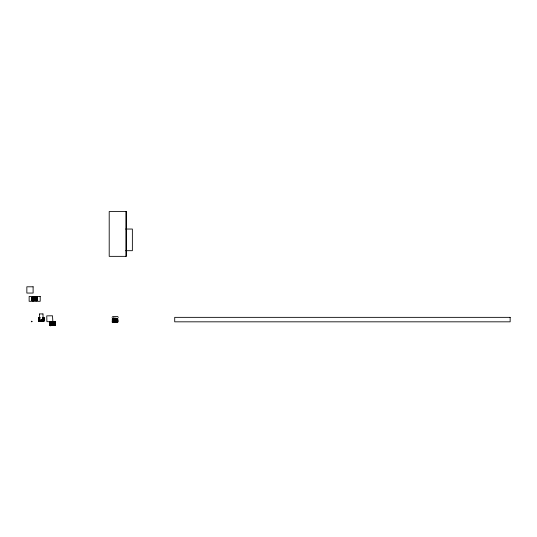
<?xml version="1.0" encoding="UTF-8"?>
<svg xmlns="http://www.w3.org/2000/svg" width="537" height="537" viewBox="0 0 537 537"><rect width="100%" height="100%" fill="white"/><g stroke="black" fill="none" stroke-linecap="round" stroke-linejoin="round"><path stroke-width="0.81" d="M31.421 321.334L31.428 321.69L31.844 321.334M33.616 300.666L32.535 300.66L32.972 300.666L33.388 298.908L33.026 297.095L33.945 297.243L33.616 300.666L33.63 297.451L32.381 297.095L37.187 297.149L37.355 300.331L37.16 297.136L37.248 300.552L31.992 300.317L32.153 300.613L37.301 300.324M35.523 300.673L35.523 297.095M36.751 297.451C37.201 297.377 37.577 296.974 36.207 297.451C37.342 304.143 33.959 299.196 36.221 297.095C41.349 297.592 29.253 297.693 32.589 297.102C32.918 305.526 33.536 298.317 33.026 297.095C33.697 297.451 33.435 301.666 32.65 300.317M50.512 322.227C52.344 321.925 49.813 328.543 51.069 323.777C50.236 330.96 50.559 317.421 51.243 323.455C50.008 328.201 53.022 323.838 51.619 321.885C48.169 322.388 51.733 320.898 51.257 323.63M51.559 325.442L51.559 321.864M51.713 321.871L51.713 325.442M55.177 322.059L54.539 321.871L54.257 325.422L54.21 322.113L55.116 321.972L55.116 325.328L49.854 325.086L49.86 322.166L50.364 321.864M113.569 321.703C112.226 323.717 114.072 316.702 112.622 318.844C111.85 317.461 118.2 318.287 117.69 318.81C119.764 326.617 113.522 317.615 117.663 318.73C117.281 317.629 117.489 322.804 117.67 321.811C100.432 321.945 129.289 321.992 112.367 321.844C113.448 324.093 113.153 313.427 114.287 320.247C116.328 322.469 112.166 322.039 113.347 322.052C114.274 321.482 113.401 319.287 113.381 318.481C112.871 318.105 114.025 319.535 113.777 320.347C113.374 322.401 113.112 322.764 113.609 320.502M113.777 318.481L113.837 322.059L114.072 320.2L113.609 318.589L113.569 320.018L113.622 318.783M114.153 318.481L114.133 321.992M117.684 318.844C116.777 317.031 119.295 323.308 115.898 322.019C114.24 318.36 116.556 318.011 117.663 318.73C115.341 318.951 110.031 318.877 113.461 318.488C113.71 318.414 113.099 322.777 113.354 322.059C114.341 321.488 112.595 317.602 113.555 318.844C113.099 328.765 112.226 313.447 113.549 320.039M117.61 318.622L116.113 318.481L115.724 320.3L115.173 319.575L114.354 319.965L114.321 318.501L115.724 318.481L115.73 320.227L116.059 318.488M115.898 318.522L115.656 319.965L114.596 319.683A0.712 0.712 0 0 1 115.71 320.274L116.663 320.32L116.603 321.757L117.059 322.059L116.65 321.703L116.663 318.783L117.053 318.481L117.059 322.059L117.637 321.717M112.931 321.958C111.797 323.2 112.844 318.334 112.77 318.723C114.475 318.139 112.81 324.845 113.549 320.502M33.844 300.666L33.965 297.451L33.925 299.008L33.026 299.062L33.026 297.344L32.965 300.653L32.898 297.095L32.435 297.283L32.119 300.566L32.844 300.317L32.636 297.095L33.052 298.76L33.952 298.861L33.844 297.095M35.247 297.095L35.388 298.881L36.261 298.632L36.234 297.344L36.207 300.317L36.697 300.465M51.102 323.402C50.948 321.415 50.619 320.717 51.089 325.086C50.371 326.429 51.143 323.516 51.102 323.824C51.223 324.147 51.223 325.677 50.733 325.375C50.243 323.65 52.72 322.677 51.733 325.14M53.391 321.864L52.988 323.099L53.391 325.442M54.787 325.442L54.861 321.864L54.714 325.442L55.217 325.12L54.593 325.429L55.076 325.375L49.968 325.335L50.364 325.261L50.048 321.905L49.854 322.227L55.076 321.938L55.029 325.086L54.646 325.442L54.183 325.341L54.103 323.73L54.593 321.864L53.828 322.012L53.747 323.402C52.962 324.113 53.143 321.509 53.962 321.885M115.898 322.019L115.71 318.844C115.589 320.112 116.12 322.918 114.368 321.958C113.381 315.89 112.166 327.281 114.2 318.783M115.327 318.488L115.415 319.683L115.583 318.488M117.684 318.797C117.012 327.503 115.69 316.327 117.637 318.803M31.562 321.368L31.79 321.656M33.059 298.807L33.026 300.425L33.026 297.344L33.046 298.72L33.945 298.807L33.871 300.371M35.838 297.095C35.288 302.338 33.556 301.371 33.965 297.451L33.952 298.881L33.059 298.961M50.914 321.871L50.881 323.563L50.559 321.864L50.874 323.657L50.552 321.864L50.975 323.63L50.693 321.885L51.042 323.402L51.122 322.066L51.384 323.63M53.989 325.442L53.472 325.294L53.257 323.683L54.19 323.798L54.183 325.2L54.761 325.154M54.714 325.442L55.217 325.133L54.304 325.375L54.15 323.905L53.693 323.63L54.163 321.871L54.197 323.657L53.264 323.683L53.116 325.442M114.562 322.046L114.354 320.576L114.441 322.046M116.898 318.844L116.744 318.488L116.657 320.133L116.536 318.589L117.059 318.501L116.408 318.844L116.287 320.247L116.643 321.992L117.079 321.905M33.771 300.371C34.368 298.854 33.656 298.042 33.126 299.082C32.455 304.13 33.885 296.129 32.717 297.451M33.24 298.632L33.16 297.243L32.133 297.162L37.033 297.095L36.999 300.653L32.045 300.505L32.012 297.37L37.053 297.095L37.248 297.451L36.066 297.344L36.053 300.633L35.375 300.317L35.778 297.136M36.227 297.397C37.409 303.157 35.509 300.062 35.61 297.451L35.509 298.908L35.482 297.344M50.498 321.972C50.163 328.396 51.351 323.791 51.733 322.166M51.639 325.14C52.149 321.703 50.961 326.523 52.995 325.442M51.814 323.61L51.821 321.864L51.821 323.657L51.834 322.227L51.975 323.214M53.807 321.871C53.109 323.16 51.988 322.945 53.116 321.864M53.593 325.442L52.995 321.871M53.344 325.14L53.593 321.871M54.693 321.864L54.19 322.012L54.103 323.63M113.341 318.676L113.287 322.046L113.361 320.448L114.28 320.347L114.3 318.844L114.3 321.703L114.3 318.844L114.267 320.18M114.106 321.757L114.294 320.354L114.2 321.757M115.583 322.059L115.811 318.73M32.898 297.451C31.851 304.58 34.583 297.928 32.629 297.162M116.959 321.703C116.549 323.556 116.348 316.756 116.603 320.039C116.341 317.931 117.241 318.213 116.442 320.347C117.093 322.898 116.623 322.314 116.247 320.146C117.502 315.226 116.375 322.515 117.126 321.891M33.388 298.908C33.166 294.222 32.193 300.076 33.878 298.908M33.375 297.136L33.469 300.633L33.945 298.928L34.073 300.371M35.845 300.606L35.939 297.095M36.711 300.673C37.993 297.223 35.415 295.39 36.066 299.116C36.798 302.465 35.838 299.646 36.147 297.29C38.637 295.974 35.818 304.345 36.06 298.72C36.57 299.19 34.334 298.753 35.778 300.633M39.282 320.864L39.067 321.153L39.282 320.811M39.416 320.811L38.624 320.858L39.892 320.972L39.503 321.099L39.866 320.864L39.852 317.837L38.912 317.595L40.04 317.595L38.691 317.77L38.724 320.858L39.275 321.019L38.792 321.113L43.665 321.166L43.987 320.811L38.624 320.811L38.792 321.113L38.771 317.656L38.979 321.166L43.846 321.099L43.92 317.736L43.974 320.904L43.275 320.972L43.987 320.858L43.484 321.166M43.135 320.811C43.094 312.749 44.296 322.831 42.416 321.166M50.7 325.2C50.35 325.127 49.632 325.771 50.713 325.086C50.733 315.434 50.572 330.738 51.102 323.73M50.518 325.167C51.398 326.671 50.397 320.898 51.834 325.086L51.834 323.784M51.035 321.885L51.545 322.166L51.27 325.442M53.465 323.63L53.74 321.905M53.881 323.73C54.526 324.576 53.492 325.509 54.559 325.086M54.492 325.086L54.519 325.442L54.519 321.864L54.015 323.63L54.586 321.864L54.593 325.442L53.807 325.247L53.7 323.73M117.241 321.992C118.959 321.656 110.642 322.106 112.824 321.978M115.596 320.67L115.71 321.757M117.019 322.059L116.462 321.811L116.462 318.844L117.019 318.481L116.663 321.757L116.643 318.783L116.341 320.247L116.482 321.864L117.012 322.059L116.046 321.703L116.24 318.501M117.026 318.844L117.133 321.965M32.448 297.451C32.025 296.082 31.918 301.901 32.636 300.525M35.361 298.693L35.274 297.344M50.176 325.442L50.048 321.905L55.11 321.978L46.894 321.643L46.766 315.87L52.505 315.79L52.807 320.931M50.411 321.965L50.518 325.442L51.069 325.2L50.72 325.442L50.941 322.166L50.894 323.482L51.8 323.63L51.639 322.166L51.774 323.63M53.23 323.469L53.244 322.227L53.707 325.442M54.485 322.18C54.452 320.891 53.633 323.549 53.807 323.489C55.143 319.824 53.277 323.22 54.432 325.409C53.76 321.032 55.043 329.027 53.989 323.885M112.629 318.817L112.716 318.481L112.32 318.844L112.676 322.059L112.582 318.777M115.697 320.079L115.71 318.844C115.569 322.851 117.321 316.461 116.663 320.274M117.455 322.005L117.583 321.864M35.61 297.451L35.375 300.317L35.388 298.881L35.61 300.317L35.704 299.136M53.908 321.871L53.244 325.086L53.364 322.227L53.035 325.14M53.969 323.402L53.942 322.227L54.512 321.871L54.156 323.536L54.512 322.012M32.348 300.653L32.287 297.095L32.052 300.505L32.603 300.512L32.025 300.472L32.784 300.317M35.127 298.33L35.127 297.095M36.57 300.425L36.623 300.337C36.013 301.828 36.241 297.605 36.086 299.082M37.228 297.411L36.744 297.256M40.98 321.16L40.993 320.018C41.685 321.838 40.329 320.649 40.725 321.16M52.854 323.012L52.861 321.871M53.975 323.73L54.042 325.294L54.445 325.247M114.556 320.824L114.69 322.046M115.603 318.783L115.536 319.79L115.462 318.488M117.522 318.542L117.012 318.481M33.072 297.196C32.556 299.028 34.14 299.156 32.992 297.162C32.314 297.303 32.898 303.559 33.287 298.908M33.254 297.109L33.328 300.673L33.341 297.109M34.61 300.633L34.489 299.572L34.482 300.653M34.999 297.095L34.986 298.243M35.764 298.653L36.039 297.095L35.939 300.666M36.892 300.384C37.476 300.505 36.919 300.653 36.899 300.317M41.248 321.099L41.255 320.092L41.369 321.146M50.928 325.294L50.485 325.442L51.136 325.086L50.518 325.442L50.908 322.166L51.089 323.63M51.21 321.885L51.196 325.442M52.478 325.375C52.955 324.657 51.263 322.999 51.941 325.14M113.468 318.522C112.669 318.723 114.28 318.535 112.965 321.992M113.542 318.488L113.918 320.247L113.542 322.059M114.945 321.992L114.69 320.911L115.569 320.717M115.072 318.488L115.368 319.656M116.301 322.019L116.301 318.522M34.18 300.371L33.918 299.022L33.737 300.317L33.67 297.136M51.371 325.442L51.774 323.683L51.834 325.086L51.7 323.683M113.978 322.046L113.978 318.501M32.73 300.405L33.2 300.317M34.053 299.237L34.086 300.317L34.113 299.324M35.254 300.666L35.2 299.364L34.865 300.666M35.57 297.397L35.429 298.747L35.173 297.344M36.63 297.451L37.221 297.189L36.281 297.136M40.248 321.16C36.993 320.878 41.081 319.703 39.214 317.609C39.141 320.428 40.846 321.569 38.691 321.012C39.725 321.072 38.107 320.871 39.154 321.166M41.758 321.16L41.571 320.039C40.96 321.811 42.289 320.676 41.886 321.16M43.262 317.944C44.564 316.528 43.772 320.515 43.853 321.072C44.209 316.763 44.041 317.736 42.692 317.629M51.955 325.442L51.975 324.1M52.861 325.442L52.988 324.207L52.733 325.442M53.103 323.214L53.136 322.166L53.19 323.355M113.488 321.864L113.247 318.488L113.038 321.864M114.509 321.757L114.441 320.717L114.408 321.757M115.569 319.83L115.502 318.73M33.898 298.807L33.965 297.451C33.059 299.284 35.267 298.142 35.059 297.397M35.361 299.075L35.375 300.317L35.496 297.451L35.61 300.317M52.391 321.864C52.666 324.059 51.431 321.77 52.606 321.871M115.677 320.522L115.71 321.703L115.724 320.274L116.207 322.019M33.771 297.397L33.918 298.747L33.871 297.397M34.502 300.425L34.939 299.545L35.127 300.666M34.952 297.397L34.885 298.196L34.865 297.095M35.482 300.425C34.019 298.787 37.503 298.639 35.529 298.679M37.315 300.472L36.972 300.666L37.248 300.317M51.384 323.683L51.075 325.442M51.371 321.871L51.867 323.402M52.102 325.442L52.27 324.321L52.391 325.442M52.928 322.166L52.807 322.992L52.733 321.871M113.622 318.522L113.622 322.019M114.106 318.783L114.193 320.482M114.817 322.046L114.643 320.884A0.712 0.712 0 0 1 114.656 319.656L114.717 318.481M115.274 319.609L115.2 318.488M115.811 321.811L115.724 320.274A0.712 0.712 0 0 1 114.65 320.884L115.542 320.743L115.502 321.757M116.388 322.019L116.375 318.488M43.383 321.086C42.738 320.858 42.994 321.905 43.155 317.783C43.41 316.857 43.772 322.274 42.692 320.864C41.403 319.931 43.859 316.36 42.752 317.944M112.978 318.689L112.32 318.81L117.395 318.844M113.508 321.703L113.206 318.481L113.153 322.059L113.388 320.032M33.166 300.653L33.67 299.116M36.751 297.196L35.999 297.451L35.966 298.632L35.845 297.344M36.563 297.451C36.429 296.357 35.596 298.27 36.107 298.632M50.646 325.086L50.411 325.382M50.988 325.442L51.451 323.683M113.622 321.757C112.971 320.569 115.146 319.502 114.3 321.703L114.475 320.757M116.469 322.019L116.086 320.247L116.469 318.522M117.623 318.649L117.133 318.548M34.006 299.136L33.965 300.317L33.938 298.975M35.341 298.632L35.375 297.451L35.435 298.76M33.851 300.317L33.865 299.082M36.388 300.317C35.851 296.901 36.442 297.115 36.711 297.095M37.1 300.418L36.657 300.566M38.979 317.944C41.013 318.112 38.698 317.508 38.758 317.662C39.188 317.152 37.818 321.69 39.282 320.958M39.349 320.918L39.859 320.864L39.268 321.166L39.302 317.589L39.349 317.944M50.867 322.113L50.538 325.442M51.713 325.086L51.532 323.885M54.23 322.113C54.922 320.743 52.861 325.966 53.364 322.227L53.378 323.63M112.045 317.354L112.945 316.461L117.59 316.474L118.308 317.354M113.179 321.703L112.998 322.059L113.32 321.703M114.28 320.3L114.18 321.703L114.247 320.408M115.744 320.18L115.905 318.783M116.925 318.481L116.905 318.73M32.723 300.337C33.066 302.25 33.307 296.954 33.086 300.478M33.341 298.653L33.166 297.109M36.073 297.451C36.785 295.001 36.201 301.807 36.503 300.317M39.261 317.656C40.194 317.817 37.818 317.964 39.006 317.595M42.752 320.811C43.289 323.019 43.047 316.387 43.121 317.736C44.296 317.629 44.027 318.065 43.437 317.656M50.23 325.086C49.907 325.013 50.075 320.522 50.236 322.066M50.646 322.227L50.532 321.864L50.767 322.227M51.176 323.402L51.116 321.885M55.177 325.241L54.861 325.442L54.922 325.086M116.368 320.522L116.589 322.046M116.415 320.146L116.918 321.864M33.737 300.317L33.757 299.136M42.154 321.166L42.108 320.864M43.893 317.884L42.651 317.589M53.317 323.489C54.653 324.489 53.969 321.18 54.271 322.113C53.458 321.354 53.861 326.382 54.311 325.14C53.579 321.502 54.506 321.327 54.197 323.61M113.972 320.522L114.066 321.703L114.193 320.435L113.381 320.435M116.079 321.992L115.938 318.844L116.039 320.018M34.046 298.532L33.985 297.109L34.737 297.095M114.334 320.018L114.455 318.522M34.18 297.397L34.14 298.397L34.106 297.109M34.395 300.425L34.261 299.471L34.355 300.653M35.167 299.404L35.059 300.425M52.23 321.905L52.008 323.173L52.042 322.166M52.042 325.14L52.049 324.173L52.21 325.442M114.562 318.501L114.475 319.79L114.509 318.783M114.723 321.811L114.898 320.978L114.837 321.757M115.495 320.79L115.462 322.059M116.401 321.811L116.435 320.522C116.905 326.046 116.979 316.937 115.71 321.703L115.938 320.018M33.67 298.653L33.509 297.095M35.509 299.049L35.57 300.371M51.794 323.536L51.713 322.227M53.438 325.14L53.378 323.73M113.112 318.844L112.898 318.481L113.394 320.3M115.905 321.757L115.938 318.844M43.698 321.16L43.967 320.831L38.664 320.811L38.979 321.16L38.624 320.811L39.134 320.985M112.77 321.965C112.011 322.589 112.199 317.166 112.77 318.609M33.415 298.653L33.509 297.397M35.127 299.438L34.999 300.666M35.845 300.425L35.966 299.136L35.999 300.317L36.59 300.653M41.631 321.16L41.671 319.992M51.25 323.402L51.304 321.885M53.908 325.442L53.901 323.536M113.716 320.018L113.837 318.783M116.18 321.811L116.294 320.522M117.516 318.589L117.308 318.844M34.308 298.263L34.355 297.109M32.596 300.566L32.435 300.619M36.442 297.451L36.664 297.095M39.537 320.811L39.396 320.972M50.767 325.086L50.565 325.442L50.585 325.086M50.236 322.113L55.19 322.166M34.831 298.183L34.838 297.397M41.148 320.072L41.027 320.864M114.844 320.965L114.804 321.703L114.79 320.951M32.435 297.115L31.992 297.451L32.348 297.095M50.236 322.16L49.86 322.227L50.082 321.905M112.656 318.515L117.657 318.723L117.126 318.656M115.824 320.072L115.831 318.844C115.891 322.858 117.153 315.649 116.495 320.018L116.589 318.501M34.281 300.425L34.408 299.545L34.603 300.317M38.751 317.904L38.906 317.615M41.04 320.039L40.872 321.166M42.692 320.864C43.477 322.932 42.879 315.991 42.94 317.891M50.512 325.247L49.934 325.308L49.988 322.187M51.599 325.086L51.626 323.905M112.501 318.548L112.622 318.676M114.066 321.703L114.133 320.502L114.18 321.703M114.616 321.811L114.737 320.938M115.395 318.783L115.415 319.683M32.777 300.505L32.952 300.317M33.495 298.653L33.589 297.397M34.261 299.471L34.214 300.317L34.18 299.404M34.737 300.653L34.777 299.592L34.952 300.371M35.039 298.263L35.127 297.451L35.167 298.364M35.925 299.116L35.764 300.425M41.477 320.864L41.416 320.086L41.584 320.864M42.772 317.629L43.752 317.924M50.887 323.798L50.827 325.2M51.33 323.402L51.371 322.166M52.599 325.429L52.801 324.321L52.928 325.14M52.901 323.039L52.995 322.227M53.713 323.422L53.7 325.14M113.797 320.018L113.925 318.783M114.643 320.884L114.549 321.703L114.515 320.79M115.072 322.059L115.368 320.884L115.327 322.059M116.214 320.522L116.093 321.811M34.737 297.451L34.583 298.176L34.61 297.136M43.255 320.811C43.222 321.415 42.712 320.676 43.343 321.166M51.955 325.086L51.914 324.006L52.149 325.14M52.478 321.905C52.284 322.643 52.592 323.623 52.733 322.227M53.183 323.959L53.244 325.14M113.052 321.723C113.676 323.777 112.669 315.716 113.508 318.844M114.475 319.79L114.945 318.522M34.026 298.579L33.972 297.397M114.381 319.918L114.3 318.783M32.307 297.344L32.294 297.424M42.98 320.864L43.376 320.945M39.678 320.864L39.295 321.166L39.59 320.918M42.826 317.783L43 317.736M54.029 323.402L54.304 322.012M116.697 318.844L116.851 318.676M33.576 298.653L33.677 297.397M35.798 299.136L35.67 300.425M51.532 323.63L51.545 322.166M53.552 323.73L53.807 325.442M53.962 323.63L54.123 321.885M113.884 320.018L113.898 318.481M116.126 320.522L115.999 321.757M31.992 297.424L32.267 297.183M113.3 321.757L113.435 321.911M36.442 297.243L36.187 297.243M54.042 322.166C54.358 321.858 53.828 321.804 53.901 323.402L53.532 322.166M116.516 318.676L116.858 318.595M32.522 300.384C27.602 300.707 39.953 300.405 36.905 300.599M34.14 298.397L34.234 297.095M39.362 320.878L39.644 321.126L39.355 320.811M53.982 322.166L54.156 321.938M36.281 300.633L36.167 299.136M42.859 320.864L43.101 321.166L42.866 320.811M51.505 323.402L51.599 322.227C52.78 324.026 50.022 323.838 50.948 322.227M54.183 322.227L54.405 325.442L53.868 323.885L53.868 325.2L54.358 325.442L53.942 325.086M113.972 320.018L114.012 318.783M115.938 320.522L115.938 321.703L116.039 320.522M39.845 321.16L40.067 320.811L39.966 321.166M34.939 299.545L34.871 300.317L34.831 299.579M41.571 320.039L41.503 320.811L41.47 320.072M52.264 322.166L52.042 323.133M52.801 324.321L52.814 325.14M115.395 321.757L115.274 320.938L115.2 322.059M41.141 320.864L41.309 320.092M52.337 322.227L52.485 322.938L52.707 322.166M52.371 325.14L52.7 324.355M115.173 321.757L115.173 318.783M114.938 321.703L115.113 320.978L115.28 321.757M35.08 299.471L34.999 300.317L34.986 299.525M115.455 320.824L115.462 321.703L115.321 320.911M34.261 298.297L34.214 297.451M52.21 322.227L52.082 323.099M114.529 319.737L114.616 318.783M116.663 320.18L116.589 318.844C117.039 326.449 116.422 316.783 115.831 321.703L115.817 320.482M50.082 322.126L50.196 321.945M54.774 321.925L55.19 322.113M112.649 321.932L112.32 321.703L112.676 321.864M32.307 300.639C32.314 300.055 31.535 301.814 32.596 297.25M32.247 300.452L32.348 300.525M38.879 320.904L38.852 321.106M50.236 325.241L55.103 325.348M36.482 300.633L36.174 300.317M39.725 317.783L39.268 317.589L39.537 317.944M43.222 320.972C42.282 320.904 43.477 321.401 43.255 320.831L43.054 320.972M53.794 323.885C54.069 325.657 54.418 325.563 54.042 325.14M35.664 297.397L35.798 298.632M40.409 320.864L40.141 321.16M114.005 321.811L113.884 320.522M33.583 300.425L33.495 299.116M35.751 297.397L35.885 298.632M40.315 320.864L40.04 321.16M116.086 318.783L116.214 320.018M50.129 325.301L49.854 325.086L50.136 325.362M33.495 300.425L33.415 299.116M113.831 321.811L113.716 320.522M32.797 297.23L32.784 297.451M116.851 321.992L116.925 322.046M52.472 322.227L52.539 322.938M112.676 321.811L112.542 321.958M39.919 320.864L39.758 321.16M54.183 323.831C55.123 327.483 52.801 321.039 53.472 325.086M37.154 297.397L36.852 297.129M115.697 320.461L115.71 321.703M42.9 321.166L42.779 320.811L43.275 321.166M37.12 297.424L37.127 297.122M116.65 320.092L116.777 322.059L116.556 321.757M43.766 317.629L43.732 317.817M53.68 322.227L53.747 323.402M37.181 297.183L36.845 297.276L37.214 297.297M116.549 320.072L116.636 321.703L116.583 320.502M49.907 325.274L55.029 325.18M43.054 317.783L43.007 313.923M50.847 321.972L51.297 322.227M116.462 321.811L116.522 321.864M53.398 323.455L53.472 322.227L53.572 323.402M54.062 322.012L54.344 321.938M34.529 297.095L34.355 298.243M114.817 318.522L114.737 319.609L114.73 318.783M42.208 320.864L42.47 321.16M53.579 322.227L53.66 323.402M43.88 320.925L43.49 321.113M42.302 320.864L42.577 321.16M53.532 325.14L53.572 323.912M51.445 323.885L51.545 325.14M51.357 323.885L51.458 325.14M33.287 300.371L33.341 299.116M51.156 325.14L51.21 323.885M116.368 320.018L116.388 318.783M42.389 320.864L42.671 321.16M51.391 322.227L51.411 323.402M53.619 325.14L53.713 323.885M50.169 325.234L50.089 325.402M54.546 325.409L54.942 325.167M54.895 325.288L54.519 325.341M33.549 299.136L33.677 300.371M52.264 325.14L52.431 324.361L52.472 325.086M115.28 318.783L115.113 319.562L115.072 318.844M116.099 320.039L115.999 318.783M54.123 323.824L54.123 325.086M39.342 317.629L39.738 317.696M50.894 325.409L50.686 325.335M35.173 300.425L35.321 299.19L35.375 300.371M51.25 323.912L51.371 325.14M116.26 320.039L116.328 318.844M40.483 321.16L40.503 320.864M39.51 317.629L39.758 317.783M35.563 298.632L35.496 297.451M43.631 317.837L42.765 317.837M114.75 319.797L115.254 319.797M50.793 321.871L50.545 321.871M114.844 319.575L114.837 318.783M41.503 321.16L41.107 321.16M125.752 229.037L132.364 229.037L132.364 250.692L125.752 250.692M35.395 298.908L36.241 299.082M39.691 313.923L42.92 313.923M31.321 321.287L31.945 321.287M31.321 321.737L31.945 321.737M34.616 299.592L34.838 300.371M52.485 324.368L52.707 325.14M113.032 318.488L113.052 318.844M32.898 297.136L32.999 297.451M113.455 320.106C113.676 316.615 112.434 321.267 114.213 320.106L114.066 318.844M42.765 321.16L42.544 320.811M34.502 297.397L34.67 298.169L34.603 297.451M33.113 298.653L33.039 297.451M34.395 297.397L34.563 298.176M33.784 298.653L33.737 297.451M113.925 321.757L113.797 320.522M115.791 320.448L115.831 321.703M39.617 317.736L39.61 313.923M35.408 298.975L35.496 300.317M113.475 318.676L113.455 320.039L113.3 318.783M52.592 322.166L52.646 322.945M114.938 318.844L115.005 319.555M36.241 298.961L35.422 299.008L35.375 300.317M115.589 318.844L115.603 319.871M41.242 320.811L41.094 320.059M114.596 319.683L114.549 318.844L114.549 319.716M114.18 318.844L114.247 320.133L114.3 318.844M53.364 325.086L53.291 323.798L53.244 325.086M40.94 319.992L40.98 320.811M53.163 323.301L53.123 322.227L53.129 323.261M35.254 297.451L35.294 298.532M115.898 320.522L115.938 321.703M114.381 320.623L114.421 321.703M115.831 318.844L115.858 320.039M115.059 320.985L115.072 321.703M52.592 324.368L52.606 325.086M41.362 320.092L41.376 320.811M34.724 299.592L34.737 300.317M41.624 320.018L41.638 320.811M51.847 323.469L51.834 322.227L51.834 323.529M33.965 297.451L33.979 298.693M34.079 299.284L34.086 300.317M33.851 297.451L33.858 298.673M125.967 211.558L125.967 256.357M33.965 299.008L33.965 300.317L33.985 299.075M52.089 324.207L52.082 325.086L52.129 324.241M35.267 299.284L35.254 300.317L35.234 299.324M53.129 324.053L53.123 325.086L53.116 324.073M34.086 297.451L34.079 298.485L34.086 297.451M114.421 318.844L114.408 319.871L114.421 318.844M34.355 299.525L34.341 300.317L34.355 299.525M52.223 324.294L52.21 325.086L52.223 324.294M115.22 320.951L115.2 321.703L115.166 320.965M34.475 297.451L34.455 298.196L34.475 297.451M52.901 324.274L52.868 325.086L52.854 324.294M52.378 324.355L52.337 325.086L52.358 324.348M115.2 318.844L115.166 319.575L115.2 318.844M126.329 211.558L109.206 211.558L109.206 256.357L126.329 256.357L126.329 211.558M33.113 286.798L26.85 286.798L26.85 293.054L33.113 293.054L33.113 286.798M40.201 296.464L29.139 296.464L29.139 301.297L40.201 301.297L40.201 296.464M510.15 317.354L174.713 317.354L174.713 321.824L510.15 321.824L510.15 317.354M114.737 319.609L114.676 318.844L114.69 319.629"/></g></svg>
